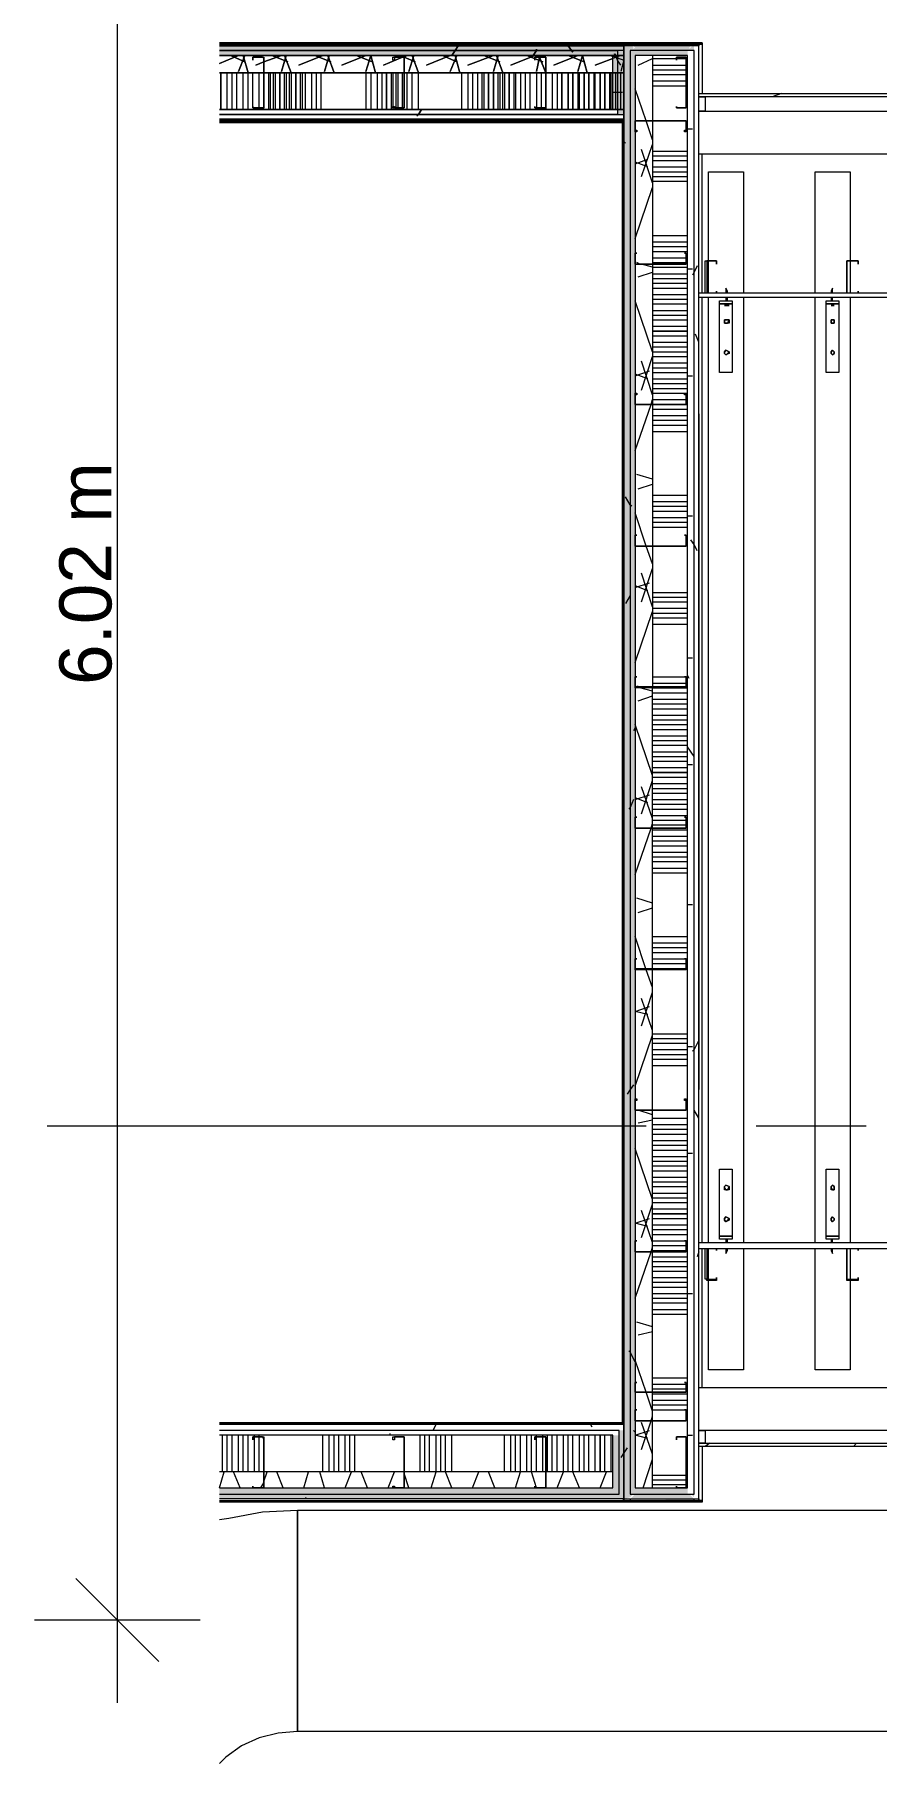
# Model space of a CAD drawing. Header units: metres. Extents: x -2 to 237, y -8 to 52.
# Drawn here: x 3.765 to 6.186, y 39.719 to 44.69 of the extents above; entities that cross this region are included whole.
import ezdxf

# ---------------------------------------------------------------- set-up
doc = ezdxf.new("R2010")
doc.units = ezdxf.units.M
doc.layers.add('HVAC - Ductos', color=5, linetype='Continuous', lineweight=0)
doc.layers.add('PDF2_Text', color=7, linetype='Continuous', lineweight=0)
doc.layers.add('PDF2_Geometry', color=7, linetype='Continuous', lineweight=0, true_color=0xaaaaaa)
doc.layers.add('PDF2_Solid Fills', color=7, linetype='Continuous', lineweight=0, true_color=0xffffff)
doc.styles.add('PDF Helvetica', font='')
doc.styles.get('PDF Helvetica').set_extended_font_data('Helvetica')

msp = doc.modelspace()

# ---------------------------------------------------------------- hatches: boundary and pattern name
at = {"layer": 'PDF2_Solid Fills', "lineweight": 0, "transparency": 33554559}
for points in [[(5.4419, 44.644), (5.4419, 44.4607), (5.4603, 44.4607), (5.4603, 44.6578), (4.2965, 44.6578), (4.2965, 44.644)], [(4.2965, 44.6302), (5.4282, 44.6302), (5.4282, 44.4745), (5.4419, 44.4745), (5.4419, 44.644), (4.2965, 44.644)], [(5.6435, 44.6302), (5.6435, 44.644), (5.4786, 44.644), (5.4786, 40.493), (5.6435, 40.493), (5.6435, 40.5113), (5.4923, 40.5113), (5.4923, 44.6302)], [(5.4465, 40.493), (4.2965, 40.493), (4.2965, 40.4792), (5.4603, 40.4792), (5.4603, 40.6762), (5.4465, 40.6762)], [(5.4282, 40.5113), (4.2965, 40.5113), (4.2965, 40.493), (5.4465, 40.493), (5.4465, 40.6625), (5.4282, 40.6625)]]:
    msp.add_hatch(color=256, dxfattribs=at).paths.add_polyline_path(points)
h = msp.add_hatch(color=256, dxfattribs=at)
h.paths.add_polyline_path([(5.6527, 40.493), (5.6573, 40.4884), (5.6619, 40.4838), (5.6619, 40.493)])
h.paths.add_polyline_path([(5.4603, 40.4792), (5.4786, 40.4838), (5.4877, 40.493), (5.4786, 40.493), (5.4786, 44.644), (5.6619, 44.644), (5.6619, 44.6578), (5.6573, 44.6578), (5.6481, 44.6486), (5.6481, 44.6532), (5.6573, 44.6623), (5.4832, 44.6623), (5.4877, 44.6578), (5.4923, 44.6532), (5.4877, 44.6486), (5.4877, 44.6532), (5.4832, 44.6578), (5.4603, 44.6578)])
h.paths.add_polyline_path([(5.4786, 40.4792), (5.6613, 40.4746), (5.6619, 40.4746), (5.6619, 40.4792), (5.6481, 40.493), (5.4923, 40.493), (5.4877, 40.4884)])

# ---------------------------------------------------------------- linework, layer by layer
at = {"layer": 'HVAC - Ductos', "lineweight": 0}
for points in [[(4.0033, 39.8928), (4.0033, 46.385)], [(4.2965, 40.4197), (4.324, 40.4243), (4.4202, 40.4426), (4.521, 40.4471), (4.521, 39.8103), (4.4661, 39.8057), (4.4111, 39.792), (4.3607, 39.769), (4.3149, 39.737), (4.2965, 39.7186)], [(3.8841, 40.2502), (4.0033, 40.131), (4.1224, 40.0119)], [(4.2415, 40.131), (4.0033, 40.131), (3.7651, 40.131)]]:
    msp.add_lwpolyline(points, dxfattribs=at)
msp.add_lwpolyline([(6.3079, 39.8103), (4.521, 39.8103), (4.521, 40.4471), (6.3079, 40.4471)], close=True, dxfattribs=at)
at = {"layer": 'PDF2_Geometry', "lineweight": 0}
for points in [[(4.2965, 44.6623), (5.6848, 44.6623), (5.6848, 44.6669), (4.2965, 44.6669), (5.6848, 44.6669), (5.6848, 44.6623), (4.2965, 44.6623), (5.4603, 44.6623), (5.4557, 44.6623)], [(4.2965, 44.4424), (5.4603, 44.4424), (5.4603, 44.6623), (4.2965, 44.6623)], [(4.2965, 44.4424), (5.4603, 44.4424), (5.4603, 44.447), (5.4603, 44.644), (5.4603, 44.6578), (4.2965, 44.6578), (5.4603, 44.6578), (4.2965, 44.6578)], [(5.4603, 44.447), (5.4603, 44.4607), (5.4603, 44.644), (5.4603, 44.6578), (5.4603, 44.6623)], [(5.6619, 44.6578), (5.6619, 44.6623), (5.4786, 44.6623), (5.4786, 44.6578), (5.4603, 44.6578), (5.4603, 40.4792), (5.4786, 40.4792), (5.4786, 40.4746), (5.6619, 40.4746), (5.6619, 40.4792)], [(5.4786, 40.4792), (5.6756, 40.4792), (5.6756, 40.4746), (5.6756, 40.4792), (5.6756, 44.6578), (5.6756, 44.6623), (5.6848, 44.6623), (5.6848, 44.5203)], [(5.6756, 44.6623), (5.6756, 44.6578), (5.4786, 44.6578)], [(4.2965, 44.4745), (5.4603, 44.4745), (4.2965, 44.4745), (5.4282, 44.4745), (5.4282, 44.6302), (4.2965, 44.6302), (5.4603, 44.6302), (5.4603, 44.644), (4.2965, 44.644), (5.4419, 44.644), (5.4419, 44.6302), (5.4419, 44.4745), (5.4419, 44.4607), (4.2965, 44.4607), (5.4603, 44.4607), (5.4603, 44.4745), (5.4603, 44.5799), (5.2358, 44.5799), (4.828, 44.5799), (4.4248, 44.5799), (4.2965, 44.5799), (4.4248, 44.5799), (4.2965, 44.5799)], [(5.4603, 44.644), (4.2965, 44.644)], [(4.4248, 44.5799), (4.828, 44.5799), (5.2358, 44.5799), (5.4603, 44.5799), (5.4603, 44.6302), (4.2965, 44.6302)], [(4.3927, 44.6165), (4.3927, 44.6165)], [(5.2037, 44.6165), (5.2037, 44.6165)], [(5.4923, 40.7083), (5.4923, 40.5113), (5.6435, 40.5113), (5.6435, 44.6302), (5.4923, 44.6302), (5.4923, 44.4424)], [(5.5427, 44.6302), (5.5427, 44.4424), (5.5427, 44.03), (5.5427, 43.6268), (5.5427, 43.219), (5.5427, 42.8159)], [(5.5427, 44.6211), (5.639, 44.6211), (5.6435, 44.6211)], [(5.5427, 44.6027), (5.639, 44.6027), (5.6435, 44.6027)], [(5.6115, 44.6165), (5.6115, 44.6165)], [(4.3194, 44.4745), (4.3194, 44.5799)], [(4.3332, 44.4745), (4.3332, 44.5799)], [(4.3469, 44.4745), (4.3469, 44.5799)], [(4.3653, 44.4745), (4.3653, 44.5799)], [(4.379, 44.4745), (4.379, 44.5799)], [(4.3927, 44.4791), (4.3927, 44.5799)], [(4.4111, 44.4791), (4.4111, 44.5799)], [(4.4248, 44.4745), (4.4248, 44.5799), (4.828, 44.5799), (5.2358, 44.5799), (5.4282, 44.5799)], [(4.4385, 44.4745), (4.4385, 44.5799)], [(4.4431, 44.5799), (4.4431, 44.4745)], [(4.4523, 44.4745), (4.4523, 44.5799)], [(4.4569, 44.5799), (4.4569, 44.4745)], [(4.4844, 44.4745), (4.4844, 44.5799)], [(4.4889, 44.5799), (4.4889, 44.4745)], [(4.4981, 44.4745), (4.4981, 44.5799)], [(4.5027, 44.5799), (4.5027, 44.4745)], [(4.5302, 44.4745), (4.5302, 44.5799)], [(4.5348, 44.5799), (4.5348, 44.4745)], [(4.5439, 44.4745), (4.5439, 44.5799)], [(4.5623, 44.4745), (4.5623, 44.5799)], [(4.576, 44.4745), (4.576, 44.5799)], [(4.5898, 44.4745), (4.5898, 44.5799)], [(4.718, 44.5799), (4.718, 44.4745)], [(4.7318, 44.5799), (4.7318, 44.4745)], [(4.7501, 44.5799), (4.7501, 44.4745)], [(4.7638, 44.5799), (4.7638, 44.4745)], [(4.7913, 44.4745), (4.7913, 44.5799)], [(4.7959, 44.5799), (4.7959, 44.4745)], [(4.8051, 44.4791), (4.8051, 44.5799)], [(4.8097, 44.5799), (4.8097, 44.4791)], [(4.8234, 44.4791), (4.8234, 44.5799)], [(4.8372, 44.4745), (4.8372, 44.5799)], [(4.8509, 44.4745), (4.8509, 44.5799)], [(4.8692, 44.4745), (4.8692, 44.5799)], [(4.9929, 44.5799), (4.9929, 44.4745)], [(5.0113, 44.5799), (5.0113, 44.4745)], [(5.025, 44.5799), (5.025, 44.4745)], [(5.0387, 44.5799), (5.0387, 44.4745)], [(5.0525, 44.4745), (5.0525, 44.5799)], [(5.0571, 44.5799), (5.0571, 44.4745)], [(5.0983, 44.4745), (5.0983, 44.5799)], [(5.1029, 44.5799), (5.1029, 44.4745)], [(5.1121, 44.4745), (5.1121, 44.5799)], [(5.1166, 44.5799), (5.1166, 44.4745)], [(5.1441, 44.4745), (5.1441, 44.5799)], [(5.1487, 44.5799), (5.1487, 44.4745)], [(5.1624, 44.5799), (5.1624, 44.4745)], [(5.1762, 44.5799), (5.1762, 44.4745)], [(5.19, 44.5799), (5.19, 44.4745)], [(5.2083, 44.5799), (5.2083, 44.4791)], [(5.222, 44.5799), (5.222, 44.4791)], [(5.2358, 44.5799), (5.2358, 44.4745)], [(5.2541, 44.5799), (5.2541, 44.4745)], [(5.2678, 44.5799), (5.2678, 44.4745)], [(5.3274, 44.5799), (5.3274, 44.4745)], [(5.332, 44.4745), (5.332, 44.5799)], [(5.3732, 44.5799), (5.3732, 44.4745)], [(5.3778, 44.4745), (5.3778, 44.5799)], [(5.419, 44.5799), (5.419, 44.4745)], [(5.4236, 44.4745), (5.4236, 44.5799)], [(5.4374, 44.4745), (5.4374, 44.5799)], [(5.4511, 44.4745), (5.4511, 44.5799)], [(5.5427, 44.589), (5.639, 44.589), (5.6435, 44.589)], [(5.5427, 44.5753), (5.639, 44.5753), (5.6435, 44.5753)], [(5.5427, 44.557), (5.639, 44.557), (5.6435, 44.557)], [(5.5427, 44.5432), (5.639, 44.5432), (5.6435, 44.5432)], [(5.6756, 44.5203), (6.7844, 44.5203), (6.7844, 44.5111), (6.7844, 44.4699), (6.8027, 44.4699), (6.8027, 44.5111), (6.7844, 44.5111), (5.6756, 44.5111), (5.6939, 44.5111), (5.6939, 44.4699), (5.6756, 44.4699)], [(5.9139, 44.5203), (5.8864, 44.5111)], [(4.2965, 44.4607), (5.4603, 44.4607)], [(5.4603, 40.493), (5.4603, 40.6946), (4.2965, 40.6946), (5.4603, 40.6946), (5.4603, 44.447), (4.2965, 44.447), (5.4603, 44.447), (5.4603, 44.4424), (4.2965, 44.4424), (5.4603, 44.4424), (5.4603, 44.447), (4.2965, 44.447)], [(4.3927, 44.4837), (4.3927, 44.4837)], [(4.828, 44.4791), (4.828, 44.4791)], [(4.828, 44.4791), (4.828, 44.4791)], [(5.2037, 44.4837), (5.2037, 44.4837)], [(5.4603, 44.447), (5.4603, 44.447)], [(5.6115, 44.4837), (5.6115, 44.4837)], [(5.639, 44.4791), (5.639, 44.4791)], [(5.639, 44.4791), (5.639, 44.4791)], [(5.4557, 40.6946), (5.4557, 44.4424)], [(5.4923, 44.4424), (5.4923, 44.4424)], [(5.4923, 44.4424), (5.4923, 44.4424)], [(5.4923, 44.4103), (5.4923, 44.0621)], [(5.639, 44.4424), (5.639, 44.4424)], [(5.639, 44.4424), (5.639, 44.4424)], [(5.5427, 44.3553), (5.6435, 44.3553)], [(5.5427, 44.3416), (5.6435, 44.3416)], [(5.5427, 44.3278), (5.6435, 44.3278)], [(5.5427, 44.3095), (5.6435, 44.3095)], [(5.6848, 43.9475), (5.6848, 44.3462)], [(5.5427, 44.2958), (5.6435, 44.2958)], [(5.5427, 44.282), (5.6435, 44.282)], [(5.5427, 44.2683), (5.6435, 44.2683)], [(5.7031, 43.9475), (5.7031, 44.0392), (5.7031, 44.2958), (5.8039, 44.2958), (5.8039, 43.9475)], [(6.0101, 43.9475), (6.0101, 44.2958), (6.1109, 44.2958), (6.1109, 44.0392), (6.1109, 43.9475)], [(5.5427, 44.1125), (5.6435, 44.1125)], [(5.4969, 44.0621), (5.4969, 44.0621)], [(5.5427, 44.0942), (5.6435, 44.0942)], [(5.5427, 44.0804), (5.6435, 44.0804)], [(5.5427, 44.0667), (5.6435, 44.0667)], [(5.5427, 44.0483), (5.639, 44.0483), (5.6435, 44.0483)], [(5.6344, 44.0621), (5.6344, 44.0621)], [(5.4923, 44.0346), (5.4923, 43.6589)], [(5.5427, 44.0346), (5.639, 44.0346), (5.6435, 44.0346)], [(5.5427, 44.0209), (5.6435, 44.0209)], [(5.5427, 44.0026), (5.6435, 44.0026)], [(5.6939, 43.9475), (5.6939, 44.0392), (5.6985, 44.0392), (5.726, 44.0392), (5.726, 44.03), (5.726, 44.0392), (5.6985, 44.0392), (5.6985, 43.9475), (5.726, 43.9475)], [(5.6985, 44.0392), (5.6985, 44.0392)], [(5.726, 44.03), (5.726, 44.03)], [(6.1017, 43.9475), (6.1017, 44.0392), (6.1338, 44.0392), (6.1338, 44.03), (6.1338, 44.0392), (6.1017, 44.0392), (6.1017, 43.9475), (6.1338, 43.9475)], [(6.1017, 44.0392), (6.1017, 44.0392)], [(6.1017, 44.0392), (6.1017, 44.0392)], [(6.1338, 44.03), (6.1338, 44.03)], [(5.5427, 43.9888), (5.6435, 43.9888)], [(5.5427, 43.9751), (5.6435, 43.9751)], [(5.5427, 43.9613), (5.6435, 43.9613)], [(5.726, 43.9521), (5.726, 43.9521)], [(5.7581, 43.9475), (5.7581, 43.9521), (5.7535, 43.9613), (5.7535, 43.9521), (5.7535, 43.9475)], [(5.7535, 43.9521), (5.7581, 43.9521)], [(5.7535, 43.9521), (5.7535, 43.9521)], [(6.0605, 43.9475), (6.0605, 43.9521), (6.0605, 43.9613), (6.0559, 43.9521), (6.0559, 43.9475)], [(6.0559, 43.9521), (6.0605, 43.9521)], [(6.0605, 43.9521), (6.0605, 43.9521)], [(6.1338, 43.9521), (6.1338, 43.9521)], [(5.5427, 43.943), (5.6435, 43.943)], [(5.5427, 43.9293), (5.6435, 43.9293)], [(5.5427, 43.9155), (5.6435, 43.9155)], [(9.4921, 43.9338), (5.6756, 43.9338), (5.6756, 43.9475), (9.4921, 43.9475)], [(5.6848, 41.2169), (5.6848, 43.9338)], [(5.6939, 43.9475), (5.6939, 43.9475)], [(5.6985, 43.9475), (5.6985, 43.9475)], [(5.7031, 41.2169), (5.7031, 43.9338)], [(5.749, 43.9155), (5.749, 43.9155)], [(5.7535, 43.9338), (5.7535, 43.9247)], [(5.7581, 43.9247), (5.7581, 43.9338)], [(5.7626, 43.9155), (5.7581, 43.9155)], [(5.8039, 43.9338), (5.8039, 41.2169)], [(6.0101, 41.2169), (6.0101, 43.9338)], [(6.0559, 43.9155), (6.0513, 43.9155)], [(6.0559, 43.9338), (6.0559, 43.9247)], [(6.0605, 43.9247), (6.0605, 43.9338)], [(6.0651, 43.9155), (6.0651, 43.9155)], [(6.1017, 43.9475), (6.1017, 43.9475)], [(6.1017, 43.9475), (6.1017, 43.9475)], [(6.1109, 43.9338), (6.1109, 41.2169)], [(5.5427, 43.8971), (5.6435, 43.8971)], [(5.5427, 43.8835), (5.6435, 43.8835)], [(5.5427, 43.8697), (5.6435, 43.8697)], [(5.5427, 43.8513), (5.6435, 43.8513)], [(5.5427, 43.8239), (5.6435, 43.8239)], [(5.5427, 43.8055), (5.6435, 43.8055)], [(5.5427, 43.7918), (5.6435, 43.7918)], [(5.5427, 43.778), (5.6435, 43.778)], [(5.5427, 43.7643), (5.6435, 43.7643)], [(5.5427, 43.746), (5.6435, 43.746)], [(5.5427, 43.7322), (5.6435, 43.7322)], [(5.5427, 43.7185), (5.6435, 43.7185)], [(5.5427, 43.7002), (5.6435, 43.7002)], [(5.5427, 43.6864), (5.6435, 43.6864)], [(5.5427, 43.6726), (5.6435, 43.6726)], [(5.5427, 43.6589), (5.6435, 43.6589)], [(5.4923, 43.6268), (5.4923, 43.6268)], [(5.4923, 43.6268), (5.4923, 43.6268)], [(5.4923, 43.6268), (5.4923, 43.2511)], [(5.5427, 43.6406), (5.639, 43.6406), (5.6435, 43.6406)], [(5.5427, 43.6268), (5.6435, 43.6268)], [(5.5427, 43.6131), (5.6435, 43.6131)], [(5.639, 43.6268), (5.639, 43.6268)], [(5.639, 43.6268), (5.639, 43.6268)], [(5.5427, 43.5948), (5.6435, 43.5948)], [(5.5427, 43.581), (5.6435, 43.581)], [(5.5427, 43.5673), (5.6435, 43.5673)], [(5.6756, 43.5994), (5.6756, 41.6567)], [(5.5427, 43.549), (5.6435, 43.549)], [(5.5427, 43.3657), (5.6435, 43.3657)], [(5.5427, 43.3473), (5.6435, 43.3473)], [(5.5427, 43.3337), (5.6435, 43.3337)], [(5.5427, 43.3199), (5.6435, 43.3199)], [(5.5427, 43.3015), (5.6435, 43.3015)], [(5.5427, 43.2878), (5.6435, 43.2878)], [(5.5427, 43.2741), (5.6435, 43.2741)], [(5.4923, 43.219), (5.4923, 43.219)], [(5.4923, 43.219), (5.4923, 43.219)], [(5.4923, 43.219), (5.4923, 42.8433)], [(5.4969, 43.2511), (5.4969, 43.2511)], [(5.6344, 43.2511), (5.6344, 43.2511)], [(5.639, 43.219), (5.639, 43.219)], [(5.639, 43.219), (5.639, 43.219)], [(5.5427, 43.0862), (5.6435, 43.0862)], [(5.5427, 43.0724), (5.6435, 43.0724)], [(5.5427, 43.0587), (5.6435, 43.0587)], [(5.5427, 43.0404), (5.6435, 43.0404)], [(5.5427, 43.0266), (5.6435, 43.0266)], [(5.5427, 43.0129), (5.6435, 43.0129)], [(5.5427, 42.9946), (5.6435, 42.9946)], [(5.4923, 42.8159), (5.4923, 42.8159)], [(5.4923, 42.8159), (5.4923, 42.4402)], [(5.4969, 42.8433), (5.4969, 42.8433)], [(5.5427, 42.8433), (5.639, 42.8433), (5.6435, 42.8433)], [(5.5427, 42.8251), (5.639, 42.8251), (5.6435, 42.8251)], [(5.5427, 40.5113), (5.5427, 40.7038), (5.5427, 40.7862), (5.5427, 41.1894), (5.5427, 41.5971), (5.5427, 42.0004), (5.5427, 42.4081), (5.5427, 42.8113), (5.6435, 42.8113)], [(5.6344, 42.8433), (5.6344, 42.8433)], [(5.639, 42.8159), (5.639, 42.8159)], [(5.5427, 42.7975), (5.6435, 42.7975)], [(5.5427, 42.7793), (5.6435, 42.7793)], [(5.5427, 42.7655), (5.6435, 42.7655)], [(5.5427, 42.7517), (5.6435, 42.7517)], [(5.5427, 42.7335), (5.6435, 42.7335)], [(5.5427, 42.7197), (5.6435, 42.7197)], [(5.5427, 42.7059), (5.6435, 42.7059)], [(5.5427, 42.6922), (5.6435, 42.6922)], [(5.5427, 42.6738), (5.6435, 42.6738)], [(5.5427, 42.6601), (5.6435, 42.6601)], [(5.5427, 42.6464), (5.6435, 42.6464)], [(5.5427, 42.6281), (5.6435, 42.6281)], [(5.5427, 42.6143), (5.6435, 42.6143)], [(5.5427, 42.6006), (5.6435, 42.6006)], [(5.5427, 42.5822), (5.6435, 42.5822)], [(5.5427, 42.5548), (5.6435, 42.5548)], [(5.5427, 42.5364), (5.6435, 42.5364)], [(5.5427, 42.5226), (5.6435, 42.5226)], [(5.5427, 42.5089), (5.6435, 42.5089)], [(5.5427, 42.4906), (5.6435, 42.4906)], [(5.5427, 42.4768), (5.6435, 42.4768)], [(5.5427, 42.4631), (5.6435, 42.4631)], [(5.4923, 42.4081), (5.4923, 42.4081)], [(5.4923, 42.4081), (5.4923, 42.4081)], [(5.4923, 42.4081), (5.4923, 42.0324)], [(5.4969, 42.4402), (5.4969, 42.4402)], [(5.5427, 42.4448), (5.6435, 42.4448)], [(5.5427, 42.431), (5.639, 42.431), (5.6435, 42.431)], [(5.5427, 42.4173), (5.639, 42.4173), (5.6435, 42.4173)], [(5.6344, 42.4402), (5.6344, 42.4402)], [(5.639, 42.4081), (5.639, 42.4081)], [(5.639, 42.4081), (5.639, 42.4081)], [(5.5427, 42.4035), (5.6435, 42.4035)], [(5.5427, 42.3852), (5.6435, 42.3852)], [(5.5427, 42.3715), (5.6435, 42.3715)], [(5.5427, 42.3577), (5.6435, 42.3577)], [(5.5427, 42.3394), (5.6435, 42.3394)], [(5.5427, 42.3257), (5.6435, 42.3257)], [(5.5427, 42.3119), (5.6435, 42.3119)], [(5.5427, 42.2935), (5.6435, 42.2935)], [(5.5427, 42.2798), (5.6435, 42.2798)], [(5.5427, 42.0966), (5.6435, 42.0966)], [(5.5427, 42.0783), (5.6435, 42.0783)], [(5.5427, 42.0645), (5.6435, 42.0645)], [(5.4969, 42.0324), (5.4969, 42.0324)], [(5.5427, 42.0508), (5.6435, 42.0508)], [(5.5427, 42.0324), (5.6435, 42.0324)], [(5.5427, 42.0186), (5.639, 42.0186), (5.6435, 42.0186)], [(5.6344, 42.0324), (5.6344, 42.0324)], [(5.4923, 42.0049), (5.4923, 42.0049)], [(5.4923, 42.0049), (5.4923, 41.6293)], [(5.5427, 42.0049), (5.6435, 42.0049)], [(5.639, 42.0049), (5.639, 42.0049)], [(5.5427, 41.8171), (5.6435, 41.8171)], [(5.5427, 41.8034), (5.6435, 41.8034)], [(5.5427, 41.7896), (5.6435, 41.7896)], [(5.5427, 41.7713), (5.6435, 41.7713)], [(5.5427, 41.7575), (5.6435, 41.7575)], [(5.5427, 41.7437), (5.6435, 41.7437)], [(5.5427, 41.7255), (5.6435, 41.7255)], [(5.4923, 41.5971), (5.4923, 41.5971)], [(5.4923, 41.5971), (5.4923, 41.5971)], [(5.4923, 41.5971), (5.4923, 41.2215)], [(5.5427, 41.5742), (5.6435, 41.5742)], [(5.639, 41.5971), (5.639, 41.5971)], [(5.639, 41.5971), (5.639, 41.5971)], [(4.2736, 41.5513), (3.8017, 41.5513)], [(5.5244, 41.5513), (4.2736, 41.5513)], [(5.5427, 41.5559), (5.6435, 41.5559)], [(5.5427, 41.5422), (5.6435, 41.5422)], [(5.5427, 41.5285), (5.6435, 41.5285)], [(6.1567, 41.5513), (5.8406, 41.5513)], [(5.5427, 41.5101), (5.6435, 41.5101)], [(5.5427, 41.4964), (5.6435, 41.4964)], [(5.5427, 41.4826), (5.6435, 41.4826)], [(5.5427, 41.4643), (5.6435, 41.4643)], [(5.5427, 41.4506), (5.6435, 41.4506)], [(5.5427, 41.4368), (5.6435, 41.4368)], [(5.5427, 41.423), (5.6435, 41.423)], [(5.5427, 41.4048), (5.6435, 41.4048)], [(5.5427, 41.391), (5.6435, 41.391)], [(5.5427, 41.3772), (5.6435, 41.3772)], [(5.5427, 41.3589), (5.6435, 41.3589)], [(5.5427, 41.3452), (5.6435, 41.3452)], [(5.5427, 41.3314), (5.6435, 41.3314)], [(5.5427, 41.3131), (5.6435, 41.3131)], [(5.5427, 41.2856), (5.6435, 41.2856)], [(5.5427, 41.2673), (5.6435, 41.2673)], [(5.4969, 41.2215), (5.4969, 41.2215)], [(5.5427, 41.2536), (5.6435, 41.2536)], [(5.5427, 41.2398), (5.6435, 41.2398)], [(5.5427, 41.2215), (5.6435, 41.2215)], [(5.6344, 41.2215), (5.6344, 41.2215)], [(9.4921, 41.1985), (5.6756, 41.1985), (5.6756, 41.2169), (9.4921, 41.2169)], [(5.749, 41.2352), (5.749, 41.2352)], [(5.7535, 41.226), (5.7535, 41.2169)], [(5.7581, 41.2352), (5.7626, 41.2352)], [(5.7581, 41.2169), (5.7581, 41.226)], [(6.0513, 41.2352), (6.0559, 41.2352)], [(6.0559, 41.226), (6.0559, 41.2169)], [(6.0605, 41.2169), (6.0605, 41.226)], [(6.0651, 41.2352), (6.0651, 41.2352)], [(5.4923, 41.1939), (5.4923, 40.8137)], [(5.5427, 41.2077), (5.639, 41.2077), (5.6435, 41.2077)], [(5.5427, 41.1939), (5.639, 41.1939), (5.6435, 41.1939)], [(5.5427, 41.1757), (5.6435, 41.1757)], [(5.6848, 40.8), (5.6848, 41.1985)], [(5.6939, 41.1985), (5.6939, 41.1985)], [(5.726, 41.1985), (5.726, 41.1939), (5.726, 41.1985), (5.6985, 41.1985), (5.6985, 41.1115), (5.726, 41.1115), (5.726, 41.1161), (5.726, 41.1069), (5.6985, 41.1069), (5.6985, 41.1115), (5.6939, 41.1115), (5.6939, 41.1985)], [(5.6985, 41.1985), (5.6985, 41.1985)], [(5.8039, 41.1985), (5.8039, 40.8504), (5.7031, 40.8504), (5.7031, 41.1115), (5.7031, 41.1985)], [(5.726, 41.1939), (5.726, 41.1939)], [(5.7535, 41.1985), (5.7535, 41.1939), (5.7535, 41.1848), (5.7581, 41.1939), (5.7581, 41.1985)], [(5.7581, 41.1939), (5.7535, 41.1939)], [(6.1109, 41.1985), (6.1109, 41.1115), (6.1109, 40.8504), (6.0101, 40.8504), (6.0101, 41.1985)], [(6.0559, 41.1985), (6.0559, 41.1939), (6.0605, 41.1848), (6.0605, 41.1939), (6.0605, 41.1985)], [(6.0605, 41.1939), (6.0559, 41.1939)], [(6.1017, 41.1985), (6.1017, 41.1985)], [(6.1017, 41.1985), (6.1017, 41.1985)], [(6.1338, 41.1985), (6.1338, 41.1939), (6.1338, 41.1985), (6.1017, 41.1985)], [(6.1338, 41.1939), (6.1338, 41.1939)], [(5.5427, 41.1619), (5.6435, 41.1619)], [(5.5427, 41.1481), (5.6435, 41.1481)], [(5.5427, 41.1344), (5.6435, 41.1344)], [(5.5427, 41.1161), (5.6435, 41.1161)], [(5.726, 41.1161), (5.726, 41.1161)], [(6.1338, 41.1161), (6.1338, 41.1161)], [(5.5427, 41.1023), (5.6435, 41.1023)], [(5.5427, 41.0886), (5.6435, 41.0886)], [(5.5427, 41.0703), (5.6435, 41.0703)], [(5.6985, 41.1115), (5.6985, 41.1115)], [(6.1017, 41.1115), (6.1017, 41.1115)], [(5.5427, 41.0565), (5.6435, 41.0565)], [(5.5427, 41.0428), (5.6435, 41.0428)], [(5.5427, 41.0244), (5.6435, 41.0244)], [(5.5427, 41.0107), (5.6435, 41.0107)], [(5.5427, 40.8274), (5.6435, 40.8274)], [(5.4923, 40.7862), (5.4923, 40.7862)], [(5.4923, 40.7862), (5.4923, 40.7862)], [(5.4923, 40.7862), (5.4923, 40.7358)], [(5.4969, 40.8137), (5.4969, 40.8137)], [(5.5427, 40.8091), (5.639, 40.8091), (5.6435, 40.8091)], [(5.5427, 40.7954), (5.639, 40.7954), (5.6435, 40.7954)], [(5.5427, 40.7816), (5.6435, 40.7816)], [(5.6344, 40.8137), (5.6344, 40.8137)], [(5.639, 40.7862), (5.639, 40.7862)], [(5.639, 40.7862), (5.639, 40.7862)], [(9.0111, 40.6762), (5.6756, 40.6762), (5.6756, 40.8), (9.0111, 40.8)], [(5.4969, 40.7358), (5.4969, 40.7358)], [(5.5427, 40.7633), (5.6435, 40.7633)], [(5.5427, 40.7495), (5.6435, 40.7495)], [(5.5427, 40.7358), (5.639, 40.7358), (5.6435, 40.7358)], [(5.6344, 40.7358), (5.6344, 40.7358)], [(4.2965, 40.6992), (5.4603, 40.6992)], [(4.2965, 40.4746), (5.4603, 40.4746), (5.4603, 40.6946), (4.2965, 40.6946)], [(5.4603, 40.6762), (5.4603, 40.493), (5.4603, 40.4792), (4.2965, 40.4792)], [(4.2965, 40.493), (5.4465, 40.493), (5.4465, 40.5113), (5.4465, 40.6625), (5.4465, 40.6762), (4.2965, 40.6762)], [(5.4603, 40.6946), (5.4603, 40.6946)], [(5.4603, 40.6946), (5.4603, 40.6946)], [(5.6756, 40.6762), (5.6939, 40.6762), (5.6939, 40.6395), (5.6756, 40.6395), (6.7844, 40.6395), (6.7844, 40.6304), (5.6756, 40.6304)], [(4.2965, 40.5113), (5.4282, 40.5113), (5.4282, 40.6625), (4.2965, 40.6625)], [(4.3057, 40.5571), (4.3057, 40.6625)], [(4.3194, 40.5571), (4.3194, 40.6625)], [(4.3332, 40.5571), (4.3332, 40.6625)], [(4.3515, 40.5571), (4.3515, 40.6625)], [(4.3653, 40.5571), (4.3653, 40.6625)], [(4.379, 40.5571), (4.379, 40.6625)], [(4.3927, 40.6487), (4.3927, 40.6487)], [(4.3973, 40.5571), (4.3973, 40.6579), (4.3973, 40.6625)], [(4.4111, 40.5571), (4.4111, 40.6579), (4.4111, 40.6625)], [(4.5943, 40.5571), (4.5943, 40.6625)], [(4.6126, 40.5571), (4.6126, 40.6625)], [(4.6264, 40.5571), (4.6264, 40.6625)], [(4.6402, 40.5571), (4.6402, 40.6625)], [(4.6585, 40.5571), (4.6585, 40.6625)], [(4.6722, 40.5571), (4.6722, 40.6625)], [(4.686, 40.5571), (4.686, 40.6625)], [(4.8738, 40.5571), (4.8738, 40.6625)], [(4.8875, 40.5571), (4.8875, 40.6625)], [(4.9013, 40.5571), (4.9013, 40.6625)], [(4.9197, 40.5571), (4.9197, 40.6625)], [(4.9334, 40.5571), (4.9334, 40.6625)], [(4.9471, 40.5571), (4.9471, 40.6625)], [(4.9655, 40.5571), (4.9655, 40.6625)], [(5.1166, 40.5571), (5.1166, 40.6625)], [(5.135, 40.5571), (5.135, 40.6625)], [(5.1487, 40.5571), (5.1487, 40.6625)], [(5.1624, 40.5571), (5.1624, 40.6625)], [(5.1808, 40.5571), (5.1808, 40.6625)], [(5.1946, 40.5571), (5.1946, 40.6625)], [(5.2037, 40.6487), (5.2037, 40.6487)], [(5.2083, 40.5571), (5.2083, 40.6579), (5.2083, 40.6625)], [(5.2266, 40.5571), (5.2266, 40.6579), (5.2266, 40.6625)], [(5.2404, 40.5571), (5.2404, 40.6625)], [(5.2541, 40.5571), (5.2541, 40.6625)], [(5.2678, 40.5571), (5.2678, 40.6625)], [(5.2862, 40.5571), (5.2862, 40.6625)], [(5.2999, 40.5571), (5.2999, 40.6625)], [(5.3136, 40.5571), (5.3136, 40.6625)], [(5.332, 40.5571), (5.332, 40.6625)], [(5.3457, 40.5571), (5.3457, 40.6625)], [(5.3595, 40.5571), (5.3595, 40.6625)], [(5.3778, 40.5571), (5.3778, 40.6625)], [(5.4053, 40.5571), (5.4053, 40.6625)], [(5.4236, 40.5571), (5.4236, 40.6625)], [(5.6115, 40.6487), (5.6115, 40.6487)], [(5.6848, 40.6304), (5.6848, 40.4746), (5.6756, 40.4746)], [(5.7077, 40.6395), (5.6939, 40.6304)], [(6.1292, 40.6395), (6.1201, 40.6304)], [(5.4282, 40.5571), (5.2358, 40.5571), (4.828, 40.5571), (4.4248, 40.5571), (4.2965, 40.5571)], [(5.5427, 40.5479), (5.639, 40.5479), (5.6435, 40.5479)], [(5.5427, 40.5342), (5.639, 40.5342), (5.6435, 40.5342)], [(5.5427, 40.5205), (5.639, 40.5205), (5.6435, 40.5205)], [(4.2965, 40.4746), (5.6848, 40.4746), (5.6848, 40.47), (4.2965, 40.47)], [(4.3927, 40.5159), (4.3927, 40.5159)], [(4.828, 40.5113), (4.828, 40.5113)], [(4.828, 40.5113), (4.828, 40.5113)], [(5.2037, 40.5159), (5.2037, 40.5159)], [(5.4603, 40.4746), (5.4557, 40.4746)], [(5.6115, 40.5159), (5.6115, 40.5159)], [(5.639, 40.5113), (5.639, 40.5113)], [(5.639, 40.5113), (5.639, 40.5113)]]:
    msp.add_lwpolyline(points, dxfattribs=at)
at = {"layer": 'PDF2_Geometry', "color": 254, "lineweight": 0, "true_color": 0xeaeaea}
for points in [[(4.9655, 44.6302), (4.9746, 44.644), (4.9837, 44.6578), (4.9746, 44.644)], [(5.1991, 44.6302), (5.2083, 44.644), (5.2083, 44.6486), (5.2083, 44.644)], [(5.3091, 44.644), (5.3136, 44.6394), (5.3091, 44.644), (5.2999, 44.6578)], [(4.8188, 44.4745), (4.8234, 44.4745)], [(4.8692, 44.4607), (4.8784, 44.4745), (4.8692, 44.4607), (4.8647, 44.4561)]]:
    msp.add_lwpolyline(points, close=True, dxfattribs=at)
at = {"layer": 'PDF2_Geometry', "lineweight": 0}
for points in [[(5.6756, 40.4746), (5.6756, 44.6623), (5.4603, 44.6623), (5.4603, 40.4746)], [(4.3927, 44.6165), (4.3927, 44.6257)], [(4.4202, 44.6257), (4.4248, 44.6257), (4.4248, 44.6211), (4.4248, 44.4791), (4.4202, 44.4791), (4.3927, 44.4791), (4.3927, 44.4837), (4.3927, 44.4791), (4.4202, 44.4791), (4.4248, 44.4791), (4.4248, 44.6211), (4.4202, 44.6257), (4.3927, 44.6257)], [(4.828, 44.6257), (4.828, 44.6211), (4.828, 44.4791), (4.7959, 44.4791), (4.7959, 44.4837), (4.8005, 44.4837), (4.8005, 44.4791), (4.828, 44.4791), (4.828, 44.6211), (4.828, 44.6257), (4.8005, 44.6257), (4.8005, 44.6165), (4.7959, 44.6165), (4.7959, 44.6257)], [(5.2037, 44.6165), (5.2037, 44.6257)], [(5.2312, 44.6257), (5.2358, 44.6257), (5.2358, 44.6211), (5.2358, 44.4791), (5.2312, 44.4791), (5.2037, 44.4791), (5.2037, 44.4837), (5.2037, 44.4791), (5.2312, 44.4791), (5.2358, 44.4791), (5.2358, 44.6211), (5.2358, 44.6257), (5.2312, 44.6257), (5.2037, 44.6257)], [(5.4786, 40.493), (5.4923, 40.493), (5.6435, 40.493), (5.6619, 40.493), (5.6619, 44.644), (5.6435, 44.644), (5.4923, 44.644), (5.4786, 44.644)], [(5.6115, 44.6165), (5.6115, 44.6257)], [(5.639, 44.6257), (5.639, 44.6211), (5.639, 44.4791), (5.6115, 44.4791), (5.6115, 44.4837), (5.6115, 44.4791), (5.639, 44.4791), (5.639, 44.6211), (5.639, 44.6257), (5.6115, 44.6257)], [(4.3011, 44.5799), (4.3011, 44.4745)], [(4.4706, 44.5799), (4.4706, 44.4745)], [(4.5164, 44.5799), (4.5164, 44.4745)], [(4.7776, 44.5799), (4.7776, 44.4745)], [(5.0708, 44.5799), (5.0708, 44.4745)], [(5.0846, 44.5799), (5.0846, 44.4745)], [(5.1304, 44.5799), (5.1304, 44.4745)], [(5.2816, 44.4745), (5.2816, 44.5799)], [(5.2999, 44.5799), (5.2999, 44.4745)], [(5.3136, 44.5799), (5.3136, 44.4745)], [(5.3457, 44.5799), (5.3457, 44.4745)], [(5.3595, 44.5799), (5.3595, 44.4745)], [(5.3915, 44.5799), (5.3915, 44.4745)], [(5.4053, 44.5799), (5.4053, 44.4745)], [(5.6756, 44.3462), (5.6756, 44.4699), (9.0294, 44.4699), (9.0294, 44.3462)], [(5.4603, 44.4378), (4.2965, 44.4378)], [(5.4923, 44.4424), (5.639, 44.4424), (5.639, 44.4103), (5.6344, 44.4103), (5.6344, 44.4149), (5.639, 44.4149), (5.639, 44.4424), (5.4923, 44.4424), (5.4923, 44.4149), (5.4969, 44.4149), (5.4969, 44.4103), (5.4923, 44.4103)], [(5.639, 44.0346), (5.639, 44.03), (5.4923, 44.03), (5.4923, 44.0346), (5.4923, 44.0621), (5.4969, 44.0621), (5.4923, 44.0621), (5.4923, 44.0346), (5.4923, 44.03), (5.639, 44.03), (5.639, 44.0346), (5.639, 44.0621)], [(5.6344, 44.0621), (5.639, 44.0621)], [(5.726, 43.9521), (5.726, 43.9475)], [(6.1338, 43.9521), (6.1338, 43.9475)], [(5.7352, 43.9247), (5.7718, 43.9247), (5.7718, 43.9155), (5.7718, 43.7185), (5.7352, 43.7185), (5.7352, 43.9155)], [(5.7352, 43.9155), (5.7718, 43.9155)], [(5.7535, 43.9155), (5.7626, 43.9155), (5.7535, 43.9155), (5.749, 43.9155)], [(5.7535, 43.9109), (5.7626, 43.9109), (5.7535, 43.9109), (5.749, 43.9109)], [(6.0421, 43.9247), (6.0788, 43.9247), (6.0788, 43.9155), (6.0788, 43.7185), (6.0421, 43.7185), (6.0421, 43.9155)], [(6.0421, 43.9155), (6.0788, 43.9155)], [(6.0605, 43.9155), (6.0651, 43.9155), (6.0605, 43.9155), (6.0559, 43.9155), (6.0513, 43.9155), (6.0559, 43.9155)], [(6.0605, 43.9109), (6.0651, 43.9109), (6.0605, 43.9109), (6.0559, 43.9109)], [(5.7535, 43.8605), (5.7581, 43.8605), (5.7626, 43.8697), (5.7535, 43.8697), (5.749, 43.8697), (5.749, 43.8605)], [(5.7535, 43.8697), (5.7626, 43.8697), (5.7626, 43.8605), (5.7535, 43.8605), (5.749, 43.8605), (5.749, 43.8697)], [(6.0605, 43.8605), (6.0651, 43.8605), (6.0651, 43.8697), (6.0605, 43.8697), (6.0559, 43.8697), (6.0559, 43.8605)], [(6.0605, 43.8697), (6.0651, 43.8697), (6.0651, 43.8605), (6.0605, 43.8605), (6.0559, 43.8605), (6.0559, 43.8697)], [(5.6435, 43.8376), (5.5427, 43.8376)], [(5.7535, 43.7688), (5.7581, 43.7734), (5.7626, 43.778), (5.7535, 43.7826), (5.749, 43.778), (5.749, 43.7734)], [(5.7535, 43.7826), (5.7626, 43.778), (5.7626, 43.7734), (5.7535, 43.7688), (5.749, 43.7734), (5.749, 43.778)], [(6.0605, 43.7688), (6.0651, 43.7734), (6.0651, 43.778), (6.0605, 43.7826), (6.0559, 43.778), (6.0559, 43.7734)], [(6.0605, 43.7826), (6.0651, 43.778), (6.0651, 43.7734), (6.0605, 43.7688), (6.0559, 43.7734), (6.0559, 43.778)], [(5.639, 43.6268), (5.4923, 43.6268), (5.4923, 43.6589), (5.4969, 43.6589), (5.4969, 43.6544), (5.4923, 43.6544), (5.4923, 43.6268), (5.639, 43.6268), (5.639, 43.6544), (5.6344, 43.6544), (5.6344, 43.6589), (5.639, 43.6589)], [(5.639, 43.219), (5.4923, 43.219), (5.4923, 43.2511), (5.4969, 43.2511), (5.4923, 43.2511), (5.4923, 43.219), (5.639, 43.219), (5.639, 43.2511)], [(5.6344, 43.2511), (5.639, 43.2511)], [(5.639, 42.8159), (5.639, 42.8113), (5.4923, 42.8113), (5.4923, 42.8159), (5.4923, 42.8433), (5.4969, 42.8433), (5.4923, 42.8433), (5.4923, 42.8159), (5.639, 42.8159), (5.639, 42.8433)], [(5.6344, 42.8433), (5.639, 42.8433)], [(5.6435, 42.5684), (5.5427, 42.5684)], [(5.639, 42.4081), (5.4923, 42.4081), (5.4923, 42.4402), (5.4969, 42.4402), (5.4923, 42.4402), (5.4923, 42.4081), (5.639, 42.4081), (5.639, 42.4402)], [(5.6344, 42.4402), (5.639, 42.4402)], [(5.639, 42.0049), (5.639, 42.0004), (5.4923, 42.0004), (5.4923, 42.0049), (5.4923, 42.0324), (5.4969, 42.0324), (5.4923, 42.0324), (5.4923, 42.0049), (5.639, 42.0049), (5.639, 42.0324)], [(5.6344, 42.0324), (5.639, 42.0324)], [(5.639, 41.5971), (5.4923, 41.5971), (5.4923, 41.6293), (5.4969, 41.6293), (5.4969, 41.6247), (5.4923, 41.6247), (5.4923, 41.5971), (5.639, 41.5971), (5.639, 41.6247), (5.6344, 41.6247), (5.6344, 41.6293), (5.639, 41.6293)], [(5.7352, 41.226), (5.7352, 41.2352), (5.7352, 41.4276), (5.7718, 41.4276), (5.7718, 41.2352), (5.7718, 41.226)], [(6.0421, 41.226), (6.0421, 41.2352), (6.0421, 41.4276), (6.0788, 41.4276), (6.0788, 41.2352), (6.0788, 41.226)], [(5.7535, 41.3681), (5.7581, 41.3681), (5.7626, 41.3772), (5.7535, 41.3818), (5.749, 41.3772), (5.749, 41.3726)], [(5.7535, 41.3818), (5.7626, 41.3772), (5.7626, 41.3681), (5.7535, 41.3681), (5.749, 41.3681), (5.749, 41.3772)], [(6.0605, 41.3681), (6.0651, 41.3681), (6.0651, 41.3772), (6.0605, 41.3818), (6.0559, 41.3772), (6.0559, 41.3726)], [(6.0605, 41.3818), (6.0651, 41.3772), (6.0651, 41.3681), (6.0605, 41.3681), (6.0559, 41.3681), (6.0559, 41.3772)], [(5.6435, 41.2993), (5.5427, 41.2993)], [(5.7535, 41.2764), (5.7581, 41.281), (5.7626, 41.2856), (5.7535, 41.2902), (5.749, 41.2856), (5.749, 41.281)], [(5.7535, 41.2902), (5.7626, 41.2856), (5.7626, 41.281), (5.7535, 41.2764), (5.749, 41.281), (5.749, 41.2856)], [(6.0605, 41.2764), (6.0651, 41.281), (6.0651, 41.2856), (6.0605, 41.2902), (6.0559, 41.2856), (6.0559, 41.281)], [(6.0605, 41.2902), (6.0651, 41.2856), (6.0651, 41.281), (6.0605, 41.2764), (6.0559, 41.281), (6.0559, 41.2856)], [(5.639, 41.1939), (5.639, 41.1894), (5.4923, 41.1894), (5.4923, 41.1939), (5.4923, 41.2215), (5.4969, 41.2215), (5.4923, 41.2215), (5.4923, 41.1939), (5.4923, 41.1894), (5.639, 41.1894), (5.639, 41.1939), (5.639, 41.2215)], [(5.6344, 41.2215), (5.639, 41.2215)], [(5.7352, 41.2352), (5.7718, 41.2352)], [(5.7535, 41.2352), (5.7626, 41.2352), (5.7535, 41.2352), (5.749, 41.2352), (5.7535, 41.2352), (5.7626, 41.2352), (5.7535, 41.2352), (5.749, 41.2352)], [(6.0421, 41.2352), (6.0788, 41.2352)], [(6.0605, 41.2352), (6.0651, 41.2352), (6.0605, 41.2352), (6.0559, 41.2352), (6.0513, 41.2352), (6.0559, 41.2352), (6.0605, 41.2352), (6.0651, 41.2352), (6.0605, 41.2352), (6.0559, 41.2352)], [(6.1017, 41.1115), (6.1338, 41.1115), (6.1338, 41.1161), (6.1338, 41.1069), (6.1017, 41.1069), (6.1017, 41.1115), (6.1017, 41.1985)], [(5.639, 40.7862), (5.4923, 40.7862), (5.4923, 40.8137), (5.4969, 40.8137), (5.4923, 40.8137), (5.4923, 40.7862), (5.639, 40.7862), (5.639, 40.8137)], [(5.6344, 40.8137), (5.639, 40.8137)], [(5.639, 40.7083), (5.639, 40.7038), (5.4923, 40.7038), (5.4923, 40.7083), (5.4923, 40.7358), (5.4969, 40.7358), (5.4923, 40.7358), (5.4923, 40.7083), (5.4923, 40.7038), (5.639, 40.7038), (5.639, 40.7083), (5.639, 40.7358)], [(5.6344, 40.7358), (5.639, 40.7358)], [(4.3927, 40.6487), (4.3927, 40.6579)], [(4.4202, 40.6579), (4.4248, 40.6579), (4.4248, 40.6533), (4.4248, 40.5113), (4.4202, 40.5113), (4.3927, 40.5113), (4.3927, 40.5159), (4.3927, 40.5113), (4.4202, 40.5113), (4.4248, 40.5113), (4.4248, 40.6533), (4.4202, 40.6579), (4.3927, 40.6579)], [(4.828, 40.6579), (4.828, 40.6533), (4.828, 40.5113), (4.7959, 40.5113), (4.7959, 40.5159), (4.8005, 40.5159), (4.8005, 40.5113), (4.828, 40.5113), (4.828, 40.6533), (4.828, 40.6579), (4.8005, 40.6579), (4.8005, 40.6487), (4.7959, 40.6487), (4.7959, 40.6579)], [(5.2037, 40.6487), (5.2037, 40.6579)], [(5.2312, 40.6579), (5.2358, 40.6579), (5.2358, 40.6533), (5.2358, 40.5113), (5.2312, 40.5113), (5.2037, 40.5113), (5.2037, 40.5159), (5.2037, 40.5113), (5.2312, 40.5113), (5.2358, 40.5113), (5.2358, 40.6533), (5.2358, 40.6579), (5.2312, 40.6579), (5.2037, 40.6579)], [(5.3915, 40.6625), (5.3915, 40.5571)], [(5.6115, 40.6487), (5.6115, 40.6579)], [(5.639, 40.6579), (5.639, 40.6533), (5.639, 40.5113), (5.6115, 40.5113), (5.6115, 40.5159), (5.6115, 40.5113), (5.639, 40.5113), (5.639, 40.6533), (5.639, 40.6579), (5.6115, 40.6579)]]:
    msp.add_lwpolyline(points, close=True, dxfattribs=at)
at = {"layer": 'PDF2_Geometry', "color": 254, "lineweight": 0, "true_color": 0xdddddd}
for points in [[(4.3515, 44.6302), (4.2965, 44.6073)], [(4.3286, 44.6302), (4.3699, 44.6119)], [(4.3699, 44.6302), (4.3515, 44.5844)], [(4.3653, 44.6302), (4.379, 44.5799)], [(4.4752, 44.6302), (4.4248, 44.6119), (4.4019, 44.6027), (4.4248, 44.6119)], [(4.4477, 44.6302), (4.4935, 44.6119)], [(4.4889, 44.6302), (4.4752, 44.5844)], [(4.4844, 44.6302), (4.5027, 44.5799)], [(4.5943, 44.6302), (4.5256, 44.6027)], [(4.5714, 44.6302), (4.6172, 44.6119)], [(4.6126, 44.6302), (4.5989, 44.5844)], [(4.6081, 44.6302), (4.6264, 44.5799)], [(4.718, 44.6302), (4.6493, 44.6027)], [(4.6906, 44.6302), (4.7364, 44.6119)], [(4.7318, 44.6302), (4.7455, 44.5799), (4.7318, 44.6302), (4.718, 44.5844)], [(4.8234, 44.6257), (4.7684, 44.6027), (4.8234, 44.6257), (4.8143, 44.6302)], [(4.8372, 44.6302), (4.828, 44.6257), (4.8601, 44.6119), (4.828, 44.6257)], [(4.8555, 44.6302), (4.8417, 44.5844)], [(4.8509, 44.6302), (4.8692, 44.5799)], [(4.9609, 44.6302), (4.8921, 44.6027)], [(4.9379, 44.6302), (4.9792, 44.6119)], [(4.9792, 44.6302), (4.9609, 44.5844)], [(4.9746, 44.6302), (4.9883, 44.5799)], [(5.0846, 44.6302), (5.0113, 44.6027)], [(5.0571, 44.6302), (5.1029, 44.6119)], [(5.0983, 44.6302), (5.0846, 44.5844)], [(5.0937, 44.6302), (5.1121, 44.5799)], [(5.2037, 44.6302), (5.135, 44.6027)], [(5.1808, 44.6302), (5.2266, 44.6119)], [(5.222, 44.6302), (5.2174, 44.6257), (5.2083, 44.5844), (5.2174, 44.6257)], [(5.2174, 44.6302), (5.2174, 44.6257), (5.2358, 44.5799), (5.2174, 44.6257)], [(5.3274, 44.6302), (5.2586, 44.6027)], [(5.2999, 44.6302), (5.3457, 44.6119)], [(5.3412, 44.6302), (5.3549, 44.5799), (5.3412, 44.6302), (5.3274, 44.5844)]]:
    msp.add_lwpolyline(points, close=True, dxfattribs=at)
at = {"layer": 'PDF2_Geometry', "color": 254, "lineweight": 0, "true_color": 0xd2d2d2}
for points in [[(4.4248, 44.6211), (4.4248, 44.6211)], [(4.8097, 44.6257), (4.8097, 44.6257)], [(5.2358, 44.5478), (5.2358, 44.5478)], [(4.828, 44.5203), (4.828, 44.5249)], [(5.6344, 44.4424), (5.6344, 44.4424)], [(5.5381, 43.219), (5.5381, 43.219)], [(5.5107, 42.8113), (5.5107, 42.8159)], [(5.6344, 42.8113), (5.6344, 42.8159)], [(5.639, 42.8205), (5.639, 42.8205)], [(5.6069, 42.4081), (5.6069, 42.4081)], [(5.639, 42.4402), (5.639, 42.4402)], [(5.5198, 41.1894), (5.5198, 41.1894)], [(5.4923, 40.7862), (5.4923, 40.7862)], [(5.6161, 40.7862), (5.6161, 40.7862)], [(5.639, 40.8091), (5.639, 40.8091)], [(5.5335, 40.7038), (5.5335, 40.7038)], [(4.828, 40.6213), (4.828, 40.6259)], [(4.4248, 40.5983), (4.4248, 40.5983)], [(5.2358, 40.5251), (5.2358, 40.5251)], [(5.2174, 40.5113), (5.2174, 40.5113)]]:
    msp.add_lwpolyline(points, dxfattribs=at)
at = {"layer": 'PDF2_Geometry', "color": 254, "lineweight": 0, "true_color": 0xdddddd}
for points in [[(5.4511, 44.6302), (5.3778, 44.6027), (5.4282, 44.6211)], [(5.4282, 44.6257), (5.4236, 44.6302), (5.4603, 44.6165), (5.4511, 44.5844)], [(5.5015, 44.6027), (5.5427, 44.6211)], [(5.5427, 44.3874), (5.5244, 44.4424), (5.4923, 44.534)], [(5.5107, 44.282), (5.5427, 44.3737)], [(5.5427, 44.2637), (5.5107, 44.3599)], [(5.4923, 44.3186), (5.529, 44.3324)], [(5.529, 44.3095), (5.4923, 44.3232)], [(5.4923, 44.1034), (5.5427, 44.25)], [(5.5061, 44.03), (5.4969, 44.0346)], [(5.5015, 43.9934), (5.5427, 44.0071)], [(5.5427, 44.0209), (5.5107, 44.03)], [(5.5427, 43.778), (5.4923, 43.9247)], [(5.5107, 43.6681), (5.5427, 43.7643)], [(5.5427, 43.6544), (5.5107, 43.7506)], [(5.4923, 43.7093), (5.5335, 43.7231)], [(5.529, 43.7002), (5.4923, 43.7139)], [(5.4923, 43.4939), (5.5381, 43.6268), (5.5427, 43.6406)], [(5.5427, 43.4115), (5.4969, 43.4253)], [(5.5015, 43.384), (5.5427, 43.3977)], [(5.5427, 43.1687), (5.5244, 43.219), (5.4923, 43.3153)], [(5.5107, 43.0587), (5.5427, 43.1549)], [(5.4923, 43.1), (5.5335, 43.1137)], [(5.529, 43.0908), (5.4923, 43.1046)], [(5.5427, 43.045), (5.5107, 43.1412)], [(5.4923, 42.8846), (5.5427, 43.0312)], [(5.5015, 42.8159), (5.4969, 42.8159)], [(5.5427, 42.8021), (5.5061, 42.8113)], [(5.5015, 42.7747), (5.5427, 42.7884)], [(5.5427, 42.5593), (5.4923, 42.7059)], [(5.5107, 42.4494), (5.5427, 42.5456)], [(5.5427, 42.4356), (5.5107, 42.5272)], [(5.4923, 42.4906), (5.5335, 42.5044)], [(5.529, 42.4814), (5.4923, 42.4952)], [(5.4923, 42.2753), (5.5381, 42.4081), (5.5427, 42.4219)], [(5.5427, 42.1928), (5.4969, 42.2065)], [(5.5015, 42.1653), (5.5427, 42.1791)], [(5.5427, 41.95), (5.5244, 42.0004), (5.4923, 42.0966)], [(5.5107, 41.84), (5.5427, 41.9362)], [(5.5427, 41.8262), (5.5107, 41.9179)], [(5.529, 41.8721), (5.4923, 41.8812), (5.5335, 41.895)], [(5.4923, 41.6659), (5.5427, 41.8125)], [(5.4969, 41.5971), (5.4969, 41.5971)], [(5.5427, 41.5834), (5.5015, 41.5971)], [(5.5015, 41.5605), (5.5427, 41.5696)], [(5.5427, 41.3406), (5.4923, 41.4872)], [(5.5107, 41.2306), (5.5427, 41.3268)], [(5.529, 41.2627), (5.4923, 41.2719), (5.5335, 41.2856)], [(5.5427, 41.2169), (5.5107, 41.3085)], [(5.4923, 41.0565), (5.5381, 41.1894), (5.5427, 41.2031)], [(5.5427, 40.9741), (5.4969, 40.9878)], [(5.5015, 40.9511), (5.5427, 40.9603)], [(5.5427, 40.7312), (5.5244, 40.7862), (5.4923, 40.8778)], [(5.5107, 40.6213), (5.5381, 40.7038), (5.5427, 40.7175)], [(5.529, 40.6533), (5.4923, 40.6625), (5.5335, 40.6762)], [(5.5427, 40.6075), (5.5107, 40.6992)], [(5.5153, 40.5113), (5.5427, 40.5937)], [(4.2965, 40.5113), (4.3103, 40.5571)], [(4.3561, 40.5113), (4.3377, 40.5571)], [(4.4157, 40.5113), (4.4248, 40.5251)], [(4.4248, 40.5297), (4.4339, 40.5571)], [(4.4798, 40.5113), (4.4615, 40.5571)], [(4.5394, 40.5113), (4.5531, 40.5571)], [(4.5989, 40.5113), (4.5852, 40.5571)], [(4.6585, 40.5113), (4.6768, 40.5571)], [(4.7226, 40.5113), (4.7043, 40.5571)], [(4.7822, 40.5113), (4.8005, 40.5571)], [(4.8417, 40.5113), (4.828, 40.5525), (4.828, 40.5571)], [(4.9059, 40.5113), (4.9197, 40.5571)], [(4.9655, 40.5113), (4.9471, 40.5571)], [(5.025, 40.5113), (5.0433, 40.5571)], [(5.0892, 40.5113), (5.0708, 40.5571)], [(5.1487, 40.5113), (5.1624, 40.5571)], [(5.2083, 40.5113), (5.1946, 40.5571)], [(5.2678, 40.5113), (5.2862, 40.5571)], [(5.332, 40.5113), (5.3136, 40.5571)], [(5.3915, 40.5113), (5.4099, 40.5571)]]:
    msp.add_lwpolyline(points, dxfattribs=at)
at = {"layer": 'PDF2_Geometry', "color": 254, "lineweight": 0, "true_color": 0xeaeaea}
for points in [[(5.4511, 44.6027), (5.4419, 44.6165), (5.4328, 44.6348), (5.4374, 44.6302)], [(5.4282, 44.5249), (5.4419, 44.5249), (5.4557, 44.5249)], [(4.741, 44.447), (4.741, 44.447)], [(4.741, 44.447), (4.741, 44.447)], [(5.6435, 44.4195), (5.6573, 44.4195)], [(5.4649, 44.3783), (5.4603, 44.3829)], [(5.6435, 44.0163), (5.6573, 44.0163)], [(5.671, 44.0255), (5.6619, 44.0071), (5.6573, 43.998)], [(5.6756, 43.8055), (5.6664, 43.8285)], [(5.6435, 43.7093), (5.6573, 43.7093)], [(5.4832, 43.3337), (5.4786, 43.3382), (5.4649, 43.3611)], [(5.6435, 43.3061), (5.6573, 43.3061)], [(5.671, 43.2053), (5.6619, 43.2236), (5.6527, 43.2374)], [(5.4786, 43.0816), (5.4786, 43.077), (5.4649, 43.0542)], [(5.4923, 42.9075), (5.4923, 42.9075)], [(5.6435, 42.8984), (5.6573, 42.8984)], [(5.6481, 42.8388), (5.6435, 42.8479)], [(5.4923, 42.6968), (5.4877, 42.6876)], [(5.6619, 42.6143), (5.6435, 42.6418)], [(5.6619, 42.6143), (5.6619, 42.6143)], [(5.6435, 42.5914), (5.6573, 42.5914)], [(5.4877, 42.4906), (5.4786, 42.4677), (5.474, 42.4631)], [(5.6435, 42.1882), (5.6573, 42.1882)], [(5.4603, 42.147), (5.4603, 42.147)], [(5.6435, 41.7804), (5.6573, 41.7804)], [(5.6756, 41.7988), (5.6619, 41.7713), (5.6573, 41.7667)], [(5.4877, 41.6705), (5.4786, 41.6567), (5.4695, 41.643)], [(5.6756, 41.5742), (5.6619, 41.5971)], [(5.6435, 41.4734), (5.6573, 41.4734)], [(5.6756, 41.1894), (5.671, 41.1757)], [(5.6435, 41.0703), (5.6573, 41.0703)], [(5.4923, 40.8732), (5.4786, 40.9008), (5.474, 40.9053)], [(4.9197, 40.6946), (4.9105, 40.6762)], [(5.3686, 40.6854), (5.3641, 40.6946)], [(5.4923, 40.6717), (5.4877, 40.6762)], [(4.7868, 40.6671), (4.7868, 40.6625)], [(5.4695, 40.6259), (5.4603, 40.6121), (5.4511, 40.5983)], [(5.6435, 40.6625), (5.6573, 40.6625)], [(4.5485, 40.4792), (4.5439, 40.4838)], [(4.9151, 40.4792), (4.9151, 40.4792)]]:
    msp.add_lwpolyline(points, dxfattribs=at)

# ---------------------------------------------------------------- texts
at = {"layer": 'PDF2_Text', "lineweight": 0, "insert": (3.9123, 42.82), "char_height": 0.15002, "attachment_point": 4, "rotation": 90, "style": 'PDF Helvetica'}
msp.add_mtext('6.02 m', dxfattribs=at)

doc.saveas('drawing.dxf')
